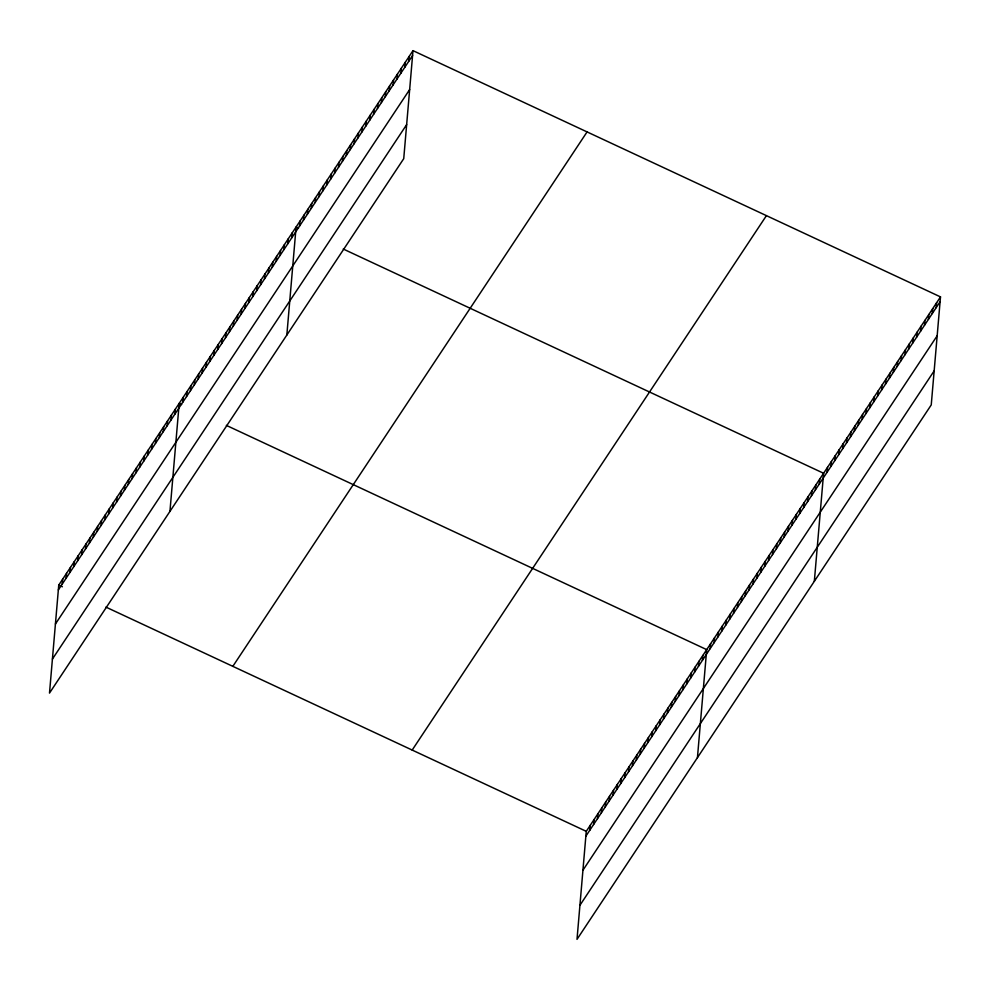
<?xml version="1.0" encoding="UTF-8"?>
<svg xmlns="http://www.w3.org/2000/svg" width="990" height="990" viewBox="0 0 990 990"><rect width="100%" height="100%" fill="white"/><g stroke="black" fill="none" stroke-linecap="round" stroke-linejoin="round"><path stroke-width="1.49" d="M412.991 50.651L58.756 585.078L49.5 693.099L403.734 158.672L412.991 50.651L940.5 296.901L931.244 404.922L577.009 939.349L586.266 831.328L940.5 296.901M62.234 584.088L62.642 579.212M66.107 578.222L66.528 573.359M69.993 572.369L70.414 567.493M73.879 566.503L74.299 561.627M77.765 560.637L78.185 555.774M81.65 554.784L82.071 549.908M85.536 548.918L85.957 544.054M89.422 543.052L89.843 538.189M93.308 537.199L93.728 532.323M97.193 531.333L97.614 526.47M101.079 525.467L101.5 520.604M104.965 519.614L105.385 514.738M108.85 513.748L109.271 508.885M112.736 507.882L113.157 503.019M116.622 502.029L117.043 497.153M120.508 496.163L120.928 491.3M124.394 490.298L124.814 485.434M128.279 484.444L128.688 479.568M132.165 478.578L132.573 473.715M136.051 472.725L136.459 467.849M139.936 466.859L140.345 461.983M143.822 460.993L144.231 456.13M147.696 455.14L148.116 450.264M151.581 449.274L152.002 444.399M155.467 443.409L155.888 438.545M159.353 437.555L159.774 432.68M163.239 431.69L163.659 426.826M167.124 425.824L167.545 420.96M171.01 419.97L171.431 415.095M174.896 414.105L175.317 409.241M169.946 511.397L179.202 403.375L181.615 404.502M182.68 402.361L183.101 397.497M186.578 396.483L186.999 391.619M190.476 390.604L190.884 385.741M194.374 384.726L194.783 379.863M198.272 378.848L198.681 373.985M202.158 372.97L202.579 368.107M206.056 367.092L206.477 362.229M209.954 361.214L210.375 356.351M213.852 355.336L214.273 350.472M217.751 349.458L218.171 344.594M221.649 343.579L222.057 338.704M225.547 337.701L225.955 332.826M229.445 331.823L229.853 326.947M233.331 325.945L233.751 321.069M237.229 320.067L237.649 315.191M241.127 314.189L241.548 309.313M245.025 308.311L245.446 303.435M248.923 302.433L249.344 297.557M252.821 296.555L253.242 291.679M256.719 290.676L257.128 285.801M260.618 284.798L261.026 279.923M264.503 278.908L264.924 274.044M268.401 273.03L268.822 268.166M272.3 267.151L272.72 262.288M276.198 261.273L276.618 256.41M280.096 255.395L280.517 250.532M283.994 249.517L284.415 244.654M287.892 243.639L288.3 238.776M291.79 237.761L292.199 232.898M286.84 335.028L296.097 227.019L298.522 228.146M299.574 226.005L299.995 221.141M303.472 220.126L303.893 215.263M307.37 214.248L307.791 209.385M311.268 208.37L311.689 203.507M315.167 202.492L315.587 197.616M319.065 196.614L319.473 191.738M322.963 190.736L323.371 185.86M326.849 184.858L327.269 179.982M330.747 178.98L331.167 174.104M334.645 173.101L335.065 168.226M338.543 167.223L338.964 162.348M342.441 161.345L342.862 156.47M346.339 155.467L346.76 150.591M350.237 149.589L350.646 144.713M354.135 143.711L354.544 138.835M358.021 137.82L358.442 132.957M361.919 131.942L362.34 127.079M365.817 126.064L366.238 121.201M369.716 120.186L370.136 115.323M373.614 114.308L374.034 109.445M377.512 108.43L377.933 103.566M381.41 102.552L381.818 97.688M385.308 96.674L385.716 91.81M389.194 90.795L389.614 85.932M393.092 84.917L393.513 80.054M396.99 79.039L397.411 74.176M400.888 73.161L401.309 68.298M404.786 67.283L405.207 62.419M408.684 61.405L409.105 56.541M589.731 830.338L590.151 825.462M593.616 824.472L594.037 819.609M597.502 818.606L597.923 813.743M601.388 812.753L601.809 807.877M605.274 806.887L605.694 802.024M609.159 801.021L609.58 796.158M613.045 795.168L613.466 790.292M616.931 789.302L617.339 784.439M620.817 783.449L621.225 778.573M624.702 777.583L625.111 772.707M628.588 771.717L628.996 766.854M632.474 765.864L632.882 760.988M636.36 759.998L636.768 755.135M640.233 754.133L640.654 749.269M644.119 748.279L644.54 743.403M648.005 742.413L648.425 737.55M651.89 736.548L652.311 731.684M655.776 730.694L656.197 725.818M659.662 724.829L660.082 719.965M663.548 718.963L663.968 714.099M667.433 713.109L667.854 708.234M671.319 707.244L671.74 702.38M675.205 701.378L675.626 696.515M679.091 695.524L679.511 690.649M682.976 689.659L683.397 684.795M686.862 683.805L687.283 678.93M690.748 677.94L691.168 673.064M694.634 672.074L695.054 667.211M698.519 666.221L698.928 661.345M702.405 660.355L702.813 655.479M697.443 757.635L706.699 649.626L226.351 425.378M710.189 648.611L710.597 643.748M714.075 642.733L714.495 637.869M717.973 636.855L718.394 631.991M721.871 630.976L722.292 626.113M725.769 625.098L726.19 620.235M729.667 619.22L730.088 614.357M733.565 613.342L733.986 608.479M737.463 607.464L737.872 602.601M741.362 601.586L741.77 596.71M745.247 595.708L745.668 590.832M749.145 589.83L749.566 584.954M753.043 583.952L753.464 579.076M756.942 578.073L757.362 573.198M760.84 572.195L761.26 567.32M764.738 566.317L765.159 561.441M768.636 560.439L769.044 555.563M772.534 554.561L772.943 549.685M776.42 548.683L776.841 543.807M780.318 542.792L780.739 537.929M784.216 536.914L784.637 532.051M788.114 531.036L788.535 526.173M792.012 525.158L792.433 520.294M795.91 519.28L796.331 514.416M799.809 513.402L800.217 508.538M803.707 507.524L804.115 502.66M807.593 501.645L808.013 496.782M811.491 495.767L811.911 490.904M815.389 489.889L815.81 485.026M819.287 484.011L819.708 479.148M814.337 581.279L823.606 473.269L343.245 249.022M827.083 472.255L827.504 467.391M830.981 466.377L831.39 461.513M834.879 460.499L835.288 455.623M838.765 454.62L839.186 449.745M842.663 448.742L843.084 443.867M846.561 442.864L846.982 437.988M850.46 436.986L850.88 432.11M854.358 431.108L854.778 426.232M858.256 425.23L858.677 420.354M862.154 419.352L862.562 414.476M866.052 413.474L866.46 408.598M869.938 407.595L870.359 402.72M873.836 401.705L874.257 396.841M877.734 395.827L878.155 390.963M881.632 389.949L882.053 385.085M885.53 384.071L885.951 379.207M889.428 378.192L889.849 373.329M893.327 372.314L893.735 367.451M897.225 366.436L897.633 361.573M901.123 360.558L901.531 355.695M905.009 354.68L905.429 349.817M908.907 348.802L909.327 343.938M912.805 342.924L913.226 338.06M916.703 337.046L917.124 332.182M920.601 331.167L921.022 326.304M924.499 325.289L924.908 320.426M928.397 319.411L928.806 314.535M932.295 313.533L932.704 308.657M936.181 307.655L936.602 302.779M58.348 589.941L412.582 55.527M55.428 623.985L409.662 89.558M52.421 659.055L406.655 124.629M232.836 666.344L587.07 131.917M412.186 750.061L766.421 215.647M585.845 836.191L940.079 301.777M582.924 870.235L937.159 335.808M579.917 905.305L934.164 370.879M58.756 585.078L62.382 586.773M105.905 607.093L586.266 831.328"/></g></svg>
